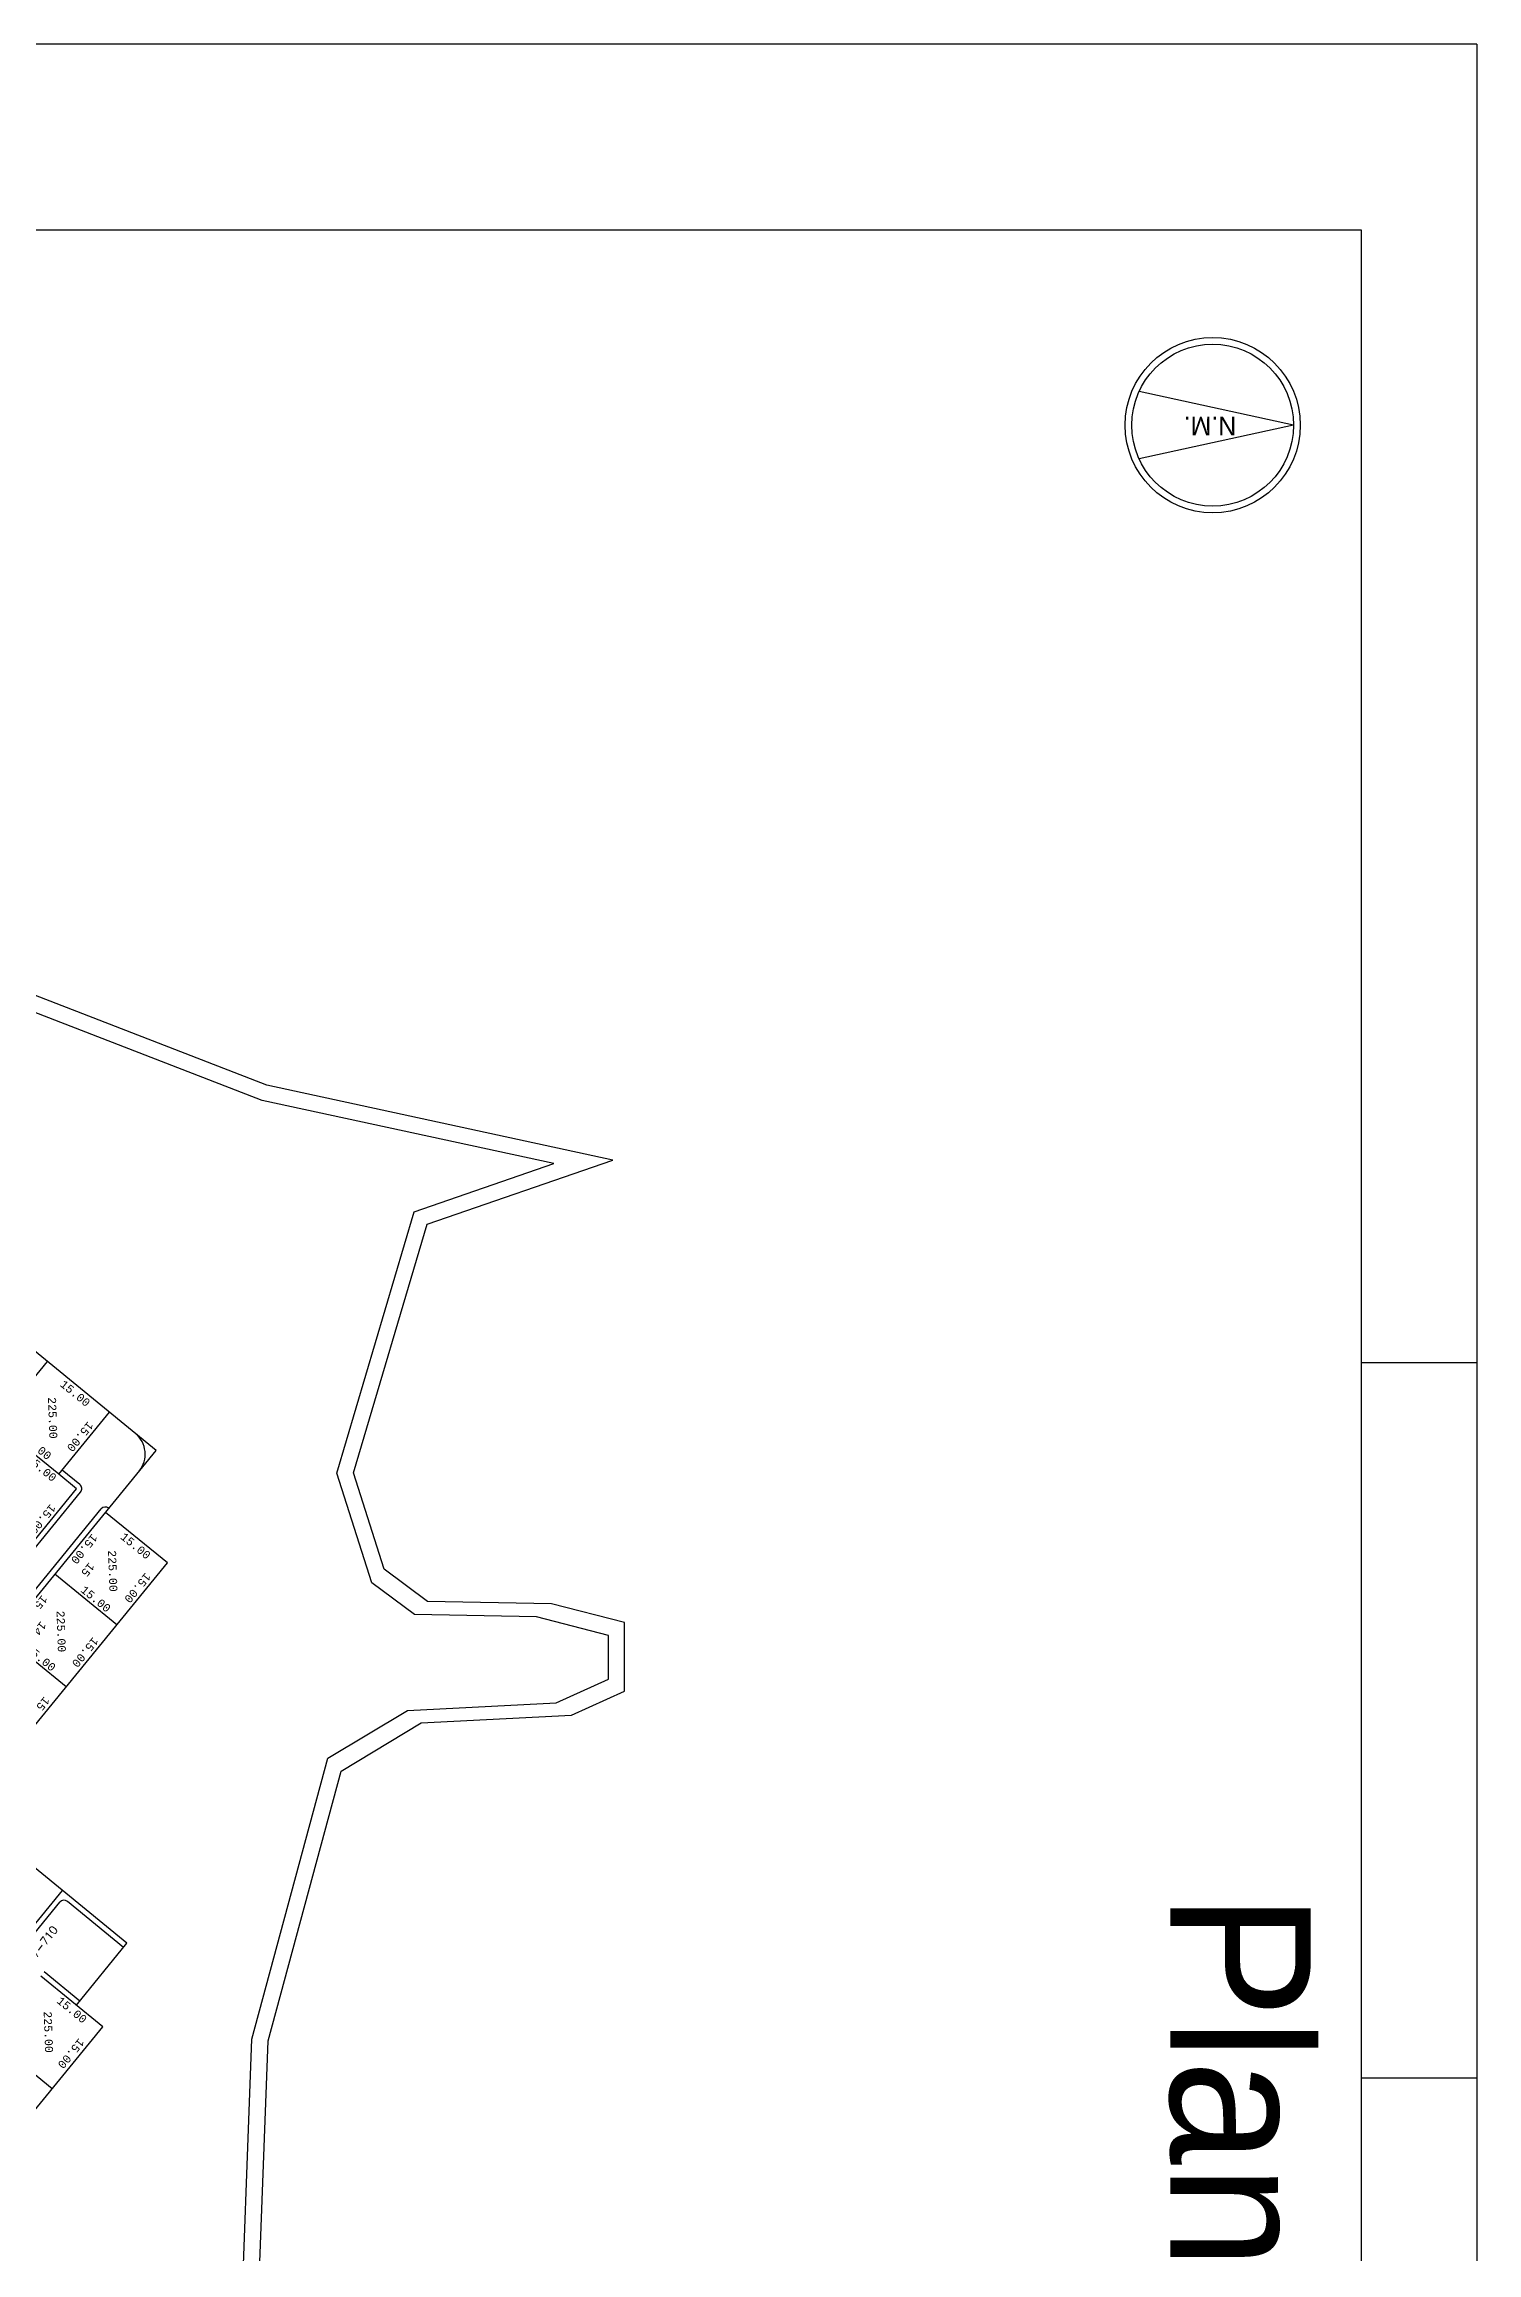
# Model space of a CAD drawing. Extents: x 8330 to 9134, y -11383 to -10245.
# Drawn here: x 8865.7 to 9134.4, y -10659.3 to -10245.3 of the extents above; entities that cross this region are included whole.
import ezdxf
from ezdxf.enums import TextEntityAlignment as Align

# ---------------------------------------------------------------- set-up
doc = ezdxf.new("R2010")
doc.units = 0
doc.header["$MEASUREMENT"] = 0
doc.layers.get('0').update_dxf_attribs({"linetype": 'CONTINUOUS'})
for name, color, linetype in [('AREAS', 1, 'CONTINUOUS'), ('CEP', 6, 'CONTINUOUS'), ('LIMITES', 52, 'CONTINUOUS'), ('LOTES', 132, 'CONTINUOUS'), ('METRAGENS', 40, 'CONTINUOUS'), ('MOVEIS', 10, 'CONTINUOUS'), ('N_LOTE', 160, 'CONTINUOUS'), ('QUADRAS', 1, 'CONTINUOUS'), ('SELO', 171, 'CONTINUOUS')]:
    doc.layers.add(name, color=color, linetype=linetype)
doc.styles.add('MONOTXT', font='MONOTXT', dxfattribs={"height": 0.2})
doc.styles.add('ROMANC', font='ROMANC', dxfattribs={"height": 0.2})
doc.styles.get("Standard").update_dxf_attribs({"font": 'txt', "height": 0.2})
doc.styles.add('STYLE1', font='', dxfattribs={"height": 90})
doc.styles.get('STYLE1').set_extended_font_data('Futura XBlk BT')

msp = doc.modelspace()

# ---------------------------------------------------------------- linework, layer by layer
for p, q in [((9134.42366, -10245.26445), (8329.75741, -10245.26445)), ((9134.42366, -10245.26445), (9134.42366, -11383.29243)), ((9112.78753, -10492.41194), (9134.42366, -10492.41194)), ((9112.78753, -10626.52298), (9134.42366, -10626.52298))]:
    msp.add_line(p, q)
at = {"color": 1}
msp.add_line((9111.633, -10280.13104), (8353.82184, -10280.13104), dxfattribs=at)
at = {"layer": 'LIMITES', "color": 5, "linetype": 'Continuous'}
for points in [[(9083.56232, -10991.6684), (9057.9497, -10947.69381), (8987.3009, -10793.97619), (8963.81602, -10765.73104), (8926.1137, -10731.97887), (8912.65995, -10710.94736), (8905.35427, -10681.01591), (8907.65579, -10619.59558), (8921.35383, -10569.00955), (8936.41226, -10559.9905), (8964.60124, -10558.51908), (8974.55429, -10554.05994), (8974.55429, -10541.16021), (8960.83533, -10537.62805), (8937.59422, -10537.20573), (8929.46156, -10531.14834), (8923.68755, -10513.12024), (8937.49785, -10466.49785), (8972.37233, -10454.46057), (8907.42684, -10440.40578), (8787.66862, -10394.06578), (8762.20676, -10388.08724), (8738.80764, -10384.23953), (8713.99558, -10378.62869)], [(9080.96998, -10993.17829), (9055.28437, -10949.07839), (8984.76528, -10795.64299), (8961.15389, -10767.24569), (8923.24849, -10733.3117), (8909.72226, -10712.1669), (8902.29362, -10681.73165), (8904.63387, -10619.27753), (8918.90313, -10566.58201), (8933.80608, -10557.65608), (8961.704, -10556.19986), (8971.55429, -10551.78676), (8971.55429, -10543.56718), (8958.03866, -10540.08736), (8935.142, -10539.67131), (8927.12987, -10533.70369), (8920.54848, -10513.15473), (8935.05983, -10464.16568), (8961.25505, -10455.12414), (8906.56301, -10443.28829), (8786.78017, -10396.93876), (8761.61982, -10391.03101), (8738.2329, -10387.18531), (8713.33389, -10381.55481)]]:
    msp.add_lwpolyline(points, dxfattribs=at)
at = {"layer": 'LOTES', "linetype": 'Continuous'}
for p, q in [((8868.39881, -10513.34891), (8860.12088, -10506.58489)), ((8879.28122, -10541.61181), (8867.66579, -10532.12068)), ((8869.79006, -10553.22723), (8858.17461, -10543.73608)), ((8867.15188, -10628.55465), (8855.53644, -10619.06351))]:
    msp.add_line(p, q, dxfattribs=at)
at = {"layer": 'MOVEIS'}
for p, q in [((9112.78753, -10280.13104), (8353.82184, -10280.13104)), ((9112.78753, -11372.17809), (9112.78753, -10280.13104))]:
    msp.add_line(p, q, dxfattribs=at)
at = {"layer": 'QUADRAS', "linetype": 'Continuous'}
for p, q in [((8886.64802, -10508.88982), (8842.56353, -10472.86772)), ((8856.78338, -10503.85776), (8866.27452, -10492.24233)), ((8868.39881, -10513.3489), (8877.88995, -10501.73347)), ((8803.12596, -10611.10559), (8886.64802, -10508.88982)), ((8872.36909, -10515.30168), (8869.03156, -10512.57454)), ((8797.70542, -10606.67639), (8871.73634, -10516.07605)), ((8799.11252, -10606.53478), (8872.51071, -10516.70879)), ((8871.73634, -10516.07605), (8868.39881, -10513.34891)), ((8802.98433, -10609.69848), (8876.38255, -10519.87247)), ((8888.77236, -10529.99637), (8877.1569, -10520.50522)), ((8812.84317, -10622.91981), (8888.77234, -10529.99635)), ((8881.19373, -10601.28691), (8850.80775, -10576.45809)), ((8833.03185, -10635.5421), (8869.09754, -10591.40427)), ((8834.43895, -10635.40049), (8868.60707, -10593.58493)), ((8880.56099, -10602.06127), (8870.01418, -10593.44332)), ((8871.7026, -10612.90233), (8881.19308, -10601.28771)), ((8876.64304, -10616.93923), (8865.0276, -10607.44809)), ((8872.33535, -10612.12796), (8865.66035, -10606.67372)), ((8848.1696, -10651.78552), (8876.64304, -10616.93923))]:
    msp.add_line(p, q, dxfattribs=at)
for centre, radius, start, end in [((8879.61249, -10509.59793), 5, 320.7472667, 50.7473417), ((8871.73635, -10516.07605), 1, 320.7472361, 50.7473361), ((8877.15691, -10520.50521), 1, 50.7472722, 140.7472167), ((8869.38143, -10594.21768), 1, 50.7472583, 140.7470667)]:
    msp.add_arc(centre, radius, start, end, dxfattribs=at)
at = {"layer": 'SELO', "linetype": 'Continuous'}
for q in [(9071.06472, -10310.37605), (9071.05072, -10322.98305)]:
    msp.add_line((9100.05172, -10316.69705), q, dxfattribs=at)
for radius in [16.43113, 15.18017]:
    msp.add_circle((9084.86756, -10316.69243), radius, dxfattribs=at)

# ---------------------------------------------------------------- texts
at = {"layer": 'AREAS', "linetype": 'Continuous', "style": 'MONOTXT'}
for p in [(8866.37992, -10498.94096), (8877.64318, -10527.63757), (8867.97603, -10538.96909), (8865.57194, -10614.07407)]:
    msp.add_text('225.00', height=1.5, rotation=271.9987528, dxfattribs=at).set_placement(p)
at = {"layer": 'CEP', "linetype": 'Continuous', "style": 'ROMANC'}
msp.add_text('CEP-75697-710', height=1.5, rotation=52.3256083, dxfattribs=at).set_placement((8857.60957, -10612.66754))
at = {"layer": 'METRAGENS', "linetype": 'Continuous', "style": 'MONOTXT'}
for s, rotation, p in [('15.00', 320.7472389, (8868.50024, -10496.71754)), ('15.00 ', 230.7472222, (8873.91171, -10503.34147)), ('15.00', 320.7472389, (8861.23952, -10506.68541)), ('15.00', 320.7472389, (8862.18841, -10510.76371)), ('15.00 ', 230.7472222, (8866.84994, -10518.83187)), ('15.00 ', 230.7472222, (8874.67718, -10524.40341)), ('15.00', 320.7472389, (8879.83588, -10525.32267)), ('15.00 ', 230.7472222, (8884.68601, -10531.69672)), ('15.00 ', 230.7472222, (8865.28806, -10535.89764)), ('15.00', 320.7472389, (8872.36366, -10535.27159)), ('15.00', 320.7472389, (8862.04166, -10546.34079)), ('15.00 ', 230.7472222, (8874.84929, -10543.77323)), ('15.00 ', 230.7472222, (8865.70367, -10554.92756)), ('15.00', 320.7472389, (8867.88351, -10612.314)), ('15.00 ', 230.7472222, (8872.19625, -10618.99296))]:
    msp.add_text(s, height=1.5, rotation=rotation, dxfattribs=at).set_placement(p)
at = {"layer": 'N_LOTE', "linetype": 'Continuous', "style": 'MONOTXT'}
for s, p in [('15', (8874.12457, -10529.78505)), ('14', (8865.06717, -10540.81428))]:
    msp.add_text(s, height=1.5, rotation=230.7472222, dxfattribs=at).set_placement(p)
at = {"layer": 'SELO', "linetype": 'Continuous'}
msp.add_text('N.M.', height=3.499987, rotation=179.9325861, dxfattribs=at).set_placement((9089.28572, -10315.11505))
at = {"layer": 'SELO', "color": 0, "linetype": 'Continuous', "style": 'STYLE1'}
msp.add_text('Plano Diretor de Caldas Novas', height=26.3427116, rotation=270, dxfattribs=at).set_placement((9090.60431, -10833.68114), align=Align.MIDDLE)

doc.saveas('drawing.dxf')
